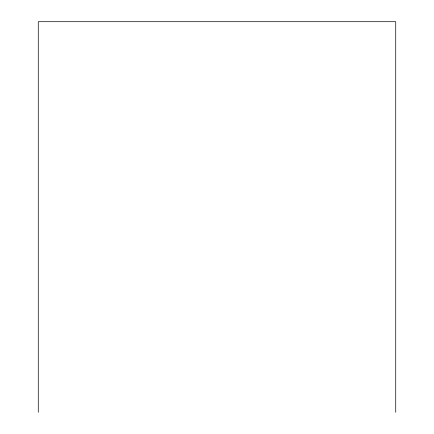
<?xml version="1.0" encoding="UTF-8"?>
<svg xmlns="http://www.w3.org/2000/svg" width="434" height="434" viewBox="0 0 434 434"><rect width="100%" height="100%" fill="white"/><g stroke="black" fill="none" stroke-linecap="round" stroke-linejoin="round"><path stroke-width="0.65" d="M395.727 412.3L395.727 21.7L38.273 21.7L38.273 412.3"/></g></svg>
